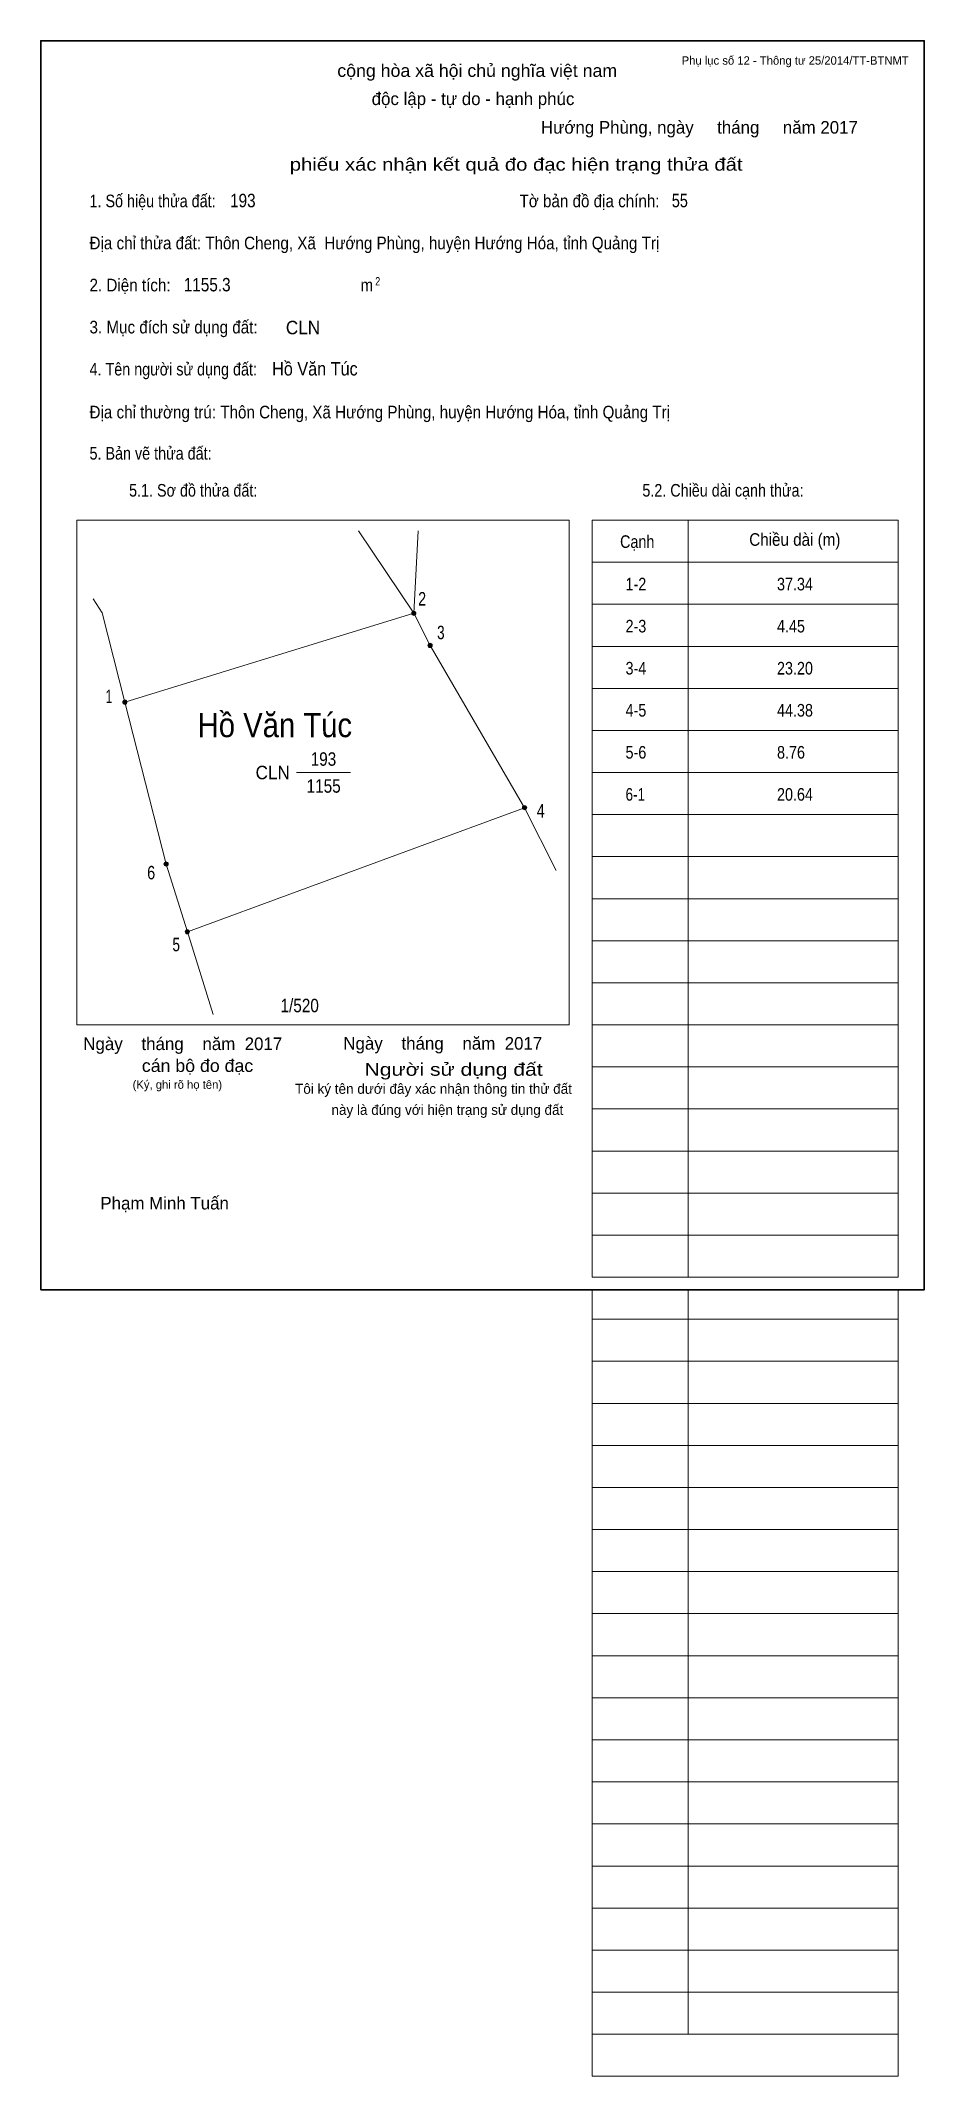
# Model space of a CAD drawing. Header units: centimetres. Extents: x 0 to 21, y -18.7 to 29.7.
import ezdxf
from ezdxf.enums import TextEntityAlignment as Align

# ---------------------------------------------------------------- set-up
doc = ezdxf.new("R2010")
doc.units = ezdxf.units.CM
doc.header["$LTSCALE"] = 0.12
for name, color, linetype in [('2', 7, 'Continuous'), ('30', 7, 'Continuous'), ('34', 7, 'Continuous')]:
    doc.layers.add(name, color=color, linetype=linetype)
for name, color, linetype, lineweight in [('32', 7, 'Continuous', 13), ('33', 7, 'Continuous', 13), ('6', 7, 'Continuous', 13), ('63', 7, 'Continuous', 13)]:
    doc.layers.add(name, color=color, linetype=linetype, lineweight=lineweight)

msp = doc.modelspace()

# ---------------------------------------------------------------- hatches: boundary and pattern name
at = {"layer": '32'}
for points in [[(8.919, 16.0858, 1), (8.819, 16.0858, 1)], [(9.304, 15.3217, 1), (9.204, 15.3217, 1)], [(2.05, 13.9725, 1), (1.95, 13.9725, 1)], [(11.55, 11.4628, 1), (11.45, 11.4628, 1)], [(3.0296, 10.1232, 1), (2.9296, 10.1232, 1)], [(3.5339, 8.5142, 1), (3.4339, 8.5142, 1)]]:
    msp.add_hatch(color=256, dxfattribs=at).paths.add_polyline_path(points)

# ---------------------------------------------------------------- linework, layer by layer
for centre in [(8.869, 16.0858), (9.254, 15.3217), (2, 13.9725), (11.5, 11.4628), (2.9796, 10.1232), (3.4839, 8.5142)]:
    msp.add_circle(centre, 0.05, dxfattribs=at)
at = {"layer": '33'}
msp.add_line((6.08, 12.3), (7.36, 12.3), dxfattribs=at)
at = {"layer": '6'}
for p, q in [((7.55, 18.05), (8.87, 16.09)), ((8.87, 16.09), (8.97, 18.05)), ((1.46, 16.1), (1.25, 16.43)), ((2, 13.97), (1.46, 16.1)), ((2, 13.97), (8.87, 16.09)), ((11.5, 11.46), (3.49, 8.51)), ((12.25, 9.97), (11.5, 11.46)), ((4.1, 6.55), (3.49, 8.51))]:
    msp.add_line(p, q, dxfattribs=at)
for points in [[(11.5, 11.46), (9.26, 15.32), (8.87, 16.09)], [(3.49, 8.51), (2.98, 10.12), (2, 13.97)]]:
    msp.add_lwpolyline(points, dxfattribs=at)
at = {"layer": '63'}
for p, q in [((0.86, 18.3), (12.56, 18.3)), ((0.86, 6.3), (0.86, 18.3)), ((12.56, 6.3), (12.56, 18.3)), ((13.11, 18.3), (20.38, 18.3)), ((13.11, 0.3), (13.11, 18.3)), ((15.39, 0.3), (15.39, 18.3)), ((20.38, 0.3), (20.38, 18.3)), ((13.11, 17.3), (20.38, 17.3)), ((13.11, 16.3), (20.38, 16.3)), ((13.11, 15.3), (20.38, 15.3)), ((13.11, 14.3), (20.38, 14.3)), ((13.11, 13.3), (20.38, 13.3)), ((13.11, 12.3), (20.38, 12.3)), ((13.11, 11.3), (20.38, 11.3)), ((13.11, 10.3), (20.38, 10.3)), ((13.11, 9.3), (20.38, 9.3)), ((13.11, 8.3), (20.38, 8.3)), ((13.11, 7.3), (20.38, 7.3)), ((0.86, 6.3), (12.56, 6.3)), ((13.11, 6.3), (20.38, 6.3)), ((13.11, 5.3), (20.38, 5.3)), ((13.11, 4.3), (20.38, 4.3)), ((13.11, 3.3), (20.38, 3.3)), ((13.11, 2.3), (20.38, 2.3)), ((13.11, 1.3), (20.38, 1.3)), ((13.11, 0.3), (20.38, 0.3)), ((13.11, -18.7), (13.11, 0)), ((15.39, -17.7), (15.39, 0)), ((20.38, -18.7), (20.38, 0)), ((13.11, -0.7), (20.38, -0.7)), ((13.11, -0.7), (20.38, -0.7)), ((13.11, -1.7), (20.38, -1.7)), ((13.11, -2.7), (20.38, -2.7)), ((13.11, -3.7), (20.38, -3.7)), ((13.11, -4.7), (20.38, -4.7)), ((13.11, -5.7), (20.38, -5.7)), ((13.11, -6.7), (20.38, -6.7)), ((13.11, -7.7), (20.38, -7.7)), ((13.11, -8.7), (20.38, -8.7)), ((13.11, -9.7), (20.38, -9.7)), ((13.11, -10.7), (20.38, -10.7)), ((13.11, -11.7), (20.38, -11.7)), ((13.11, -12.7), (20.38, -12.7)), ((13.11, -13.7), (20.38, -13.7)), ((13.11, -14.7), (20.38, -14.7)), ((13.11, -15.7), (20.38, -15.7)), ((13.11, -16.7), (20.38, -16.7)), ((13.11, -17.7), (20.38, -17.7)), ((13.11, -18.7), (20.38, -18.7))]:
    msp.add_line(p, q, dxfattribs=at)
at = {"layer": '63', "lineweight": 35}
msp.add_lwpolyline([(0, 0), (0, 29.7), (21, 29.7), (21, 0)], close=True, dxfattribs=at)

# ---------------------------------------------------------------- texts
at = {"layer": '2', "width": 0.9}
msp.add_text('Hồ Văn Túc', height=0.5774, dxfattribs=at).set_placement((5.565, 13.14), align=Align.CENTER)
at = {"layer": '30'}
for s, height, width, p in [('1-2', 0.3, 0.85, (13.9, 16.63)), ('37.34', 0.3, 0.85, (17.5, 16.63)), ('2-3', 0.3, 0.85, (13.9, 15.63)), ('4.45', 0.3, 0.85, (17.5, 15.63)), ('3-4', 0.3, 0.85, (13.9, 14.63)), ('23.20', 0.3, 0.85, (17.5, 14.63)), ('4-5', 0.3, 0.85, (13.9, 13.63)), ('44.38', 0.3, 0.85, (17.5, 13.63)), ('5-6', 0.3, 0.85, (13.9, 12.63)), ('8.76', 0.3, 0.85, (17.5, 12.63)), ('6-1', 0.3, 0.8, (13.9, 11.63)), ('20.64', 0.3, 0.85, (17.5, 11.63)), ('1/520', 0.32, 0.85, (5.7, 6.6))]:
    msp.add_text(s, height=height, dxfattribs=dict(at, width=width)).set_placement(p)
at = {"layer": '32'}
for s, width, p in [('2', 0.8, (9.065, 16.27)), ('3', 0.75, (9.51, 15.47)), ('1', 0.65, (1.62, 13.95)), ('4', 0.8, (11.885, 11.23)), ('6', 0.8, (2.625, 9.76)), ('5', 0.75, (3.22, 8.05))]:
    msp.add_text(s, height=0.32, dxfattribs=dict(at, width=width)).set_placement(p, align=Align.CENTER)
at = {"layer": '33', "width": 0.95}
for p in [(6.64, 22.72), (5.92, 12.14)]:
    msp.add_text('CLN', height=0.32, dxfattribs=at).set_placement(p, align=Align.RIGHT)
at = {"layer": '33', "width": 0.85}
for s, p in [('193', (6.72, 12.46)), ('1155', (6.725, 11.82))]:
    msp.add_text(s, height=0.32, dxfattribs=at).set_placement(p, align=Align.CENTER)
at = {"layer": '34'}
for s, width, p in [('193', 0.85, (4.5, 25.74)), ('55', 0.8, (15, 25.74)), ('1155.3', 0.85, (3.4, 23.74)), ('Hồ Văn Túc', 0.9, (5.5, 21.74))]:
    msp.add_text(s, height=0.32, dxfattribs=dict(at, width=width)).set_placement(p)
at = {"layer": '63', "width": 1.05}
msp.add_text('cộng hòa xã hội chủ nghĩa việt nam', height=0.3, dxfattribs=at).set_placement((10.375, 28.84), align=Align.CENTER)
at = {"layer": '63'}
for s, height, p in [('Phụ lục số 12 - Thông tư 25/2014/TT-BTNMT', 0.2, (20.63, 29.13)), ('Ngày    tháng    năm  2017', 0.3, (5.74, 5.7)), ('Ngày    tháng    năm  2017', 0.3, (11.92, 5.71)), ('(Ký, ghi rõ họ tên)', 0.2, (4.31, 4.78))]:
    msp.add_text(s, height=height, dxfattribs=at).set_placement(p, align=Align.RIGHT)
for s, height, p in [('độc lập - tự do - hạnh phúc', 0.3, (10.275, 28.17)), ('Hướng Phùng, ngày     tháng     năm 2017', 0.3, (15.655, 27.49)), ('Tôi ký tên dưới đây xác nhận thông tin thử đất', 0.24, (9.335, 4.66)), ('này là đúng với hiện trạng sử dụng đất', 0.24, (9.665, 4.16)), ('Phạm Minh Tuấn', 0.3, (2.945, 1.91))]:
    msp.add_text(s, height=height, dxfattribs=at).set_placement(p, align=Align.CENTER)
for s, width, p in [('phiếu xác nhận kết quả đo đạc hiện trạng thửa đất', 1.2, (16.68, 26.61)), ('cán bộ đo đạc', 1.05, (5.05, 5.18)), ('Người sử dụng đất', 1.25, (11.93, 5.09))]:
    msp.add_text(s, height=0.3, dxfattribs=dict(at, width=width)).set_placement(p, align=Align.RIGHT)
for s, height, width, p in [('1. Số hiệu thửa đất:', 0.3, 0.85, (1.16, 25.74)), ('Tờ bản đồ địa chính:', 0.3, 0.9, (11.38, 25.74)), ('Địa chỉ thửa đất: Thôn Cheng, Xã  Hướng Phùng, huyện Hướng Hóa, tỉnh Quảng Trị', 0.3, 0.9, (1.16, 24.74)), ('2. Diện tích:', 0.3, 0.9, (1.16, 23.74)), ('m', 0.3, 0.9, (7.6, 23.74)), ('2', 0.2, 0.8, (7.95, 23.88)), ('3. Mục đích sử dụng đất:', 0.3, 0.9, (1.16, 22.74)), ('4. Tên người sử dụng đất:', 0.3, 0.85, (1.16, 21.74)), ('Địa chỉ thường trú: Thôn Cheng, Xã Hướng Phùng, huyện Hướng Hóa, tỉnh Quảng Trị', 0.3, 0.9, (1.16, 20.72)), ('5. Bản vẽ thửa đất:', 0.3, 0.85, (1.16, 19.74)), ('5.1. Sơ đồ thửa đất:', 0.3, 0.85, (2.1, 18.86)), ('5.2. Chiều dài cạnh thửa:', 0.3, 0.85, (14.3, 18.86)), ('Cạnh', 0.3, 0.85, (13.77, 17.64)), ('Chiều dài (m)', 0.3, 0.9, (16.84, 17.69))]:
    msp.add_text(s, height=height, dxfattribs=dict(at, width=width)).set_placement(p)

doc.saveas('drawing.dxf')
